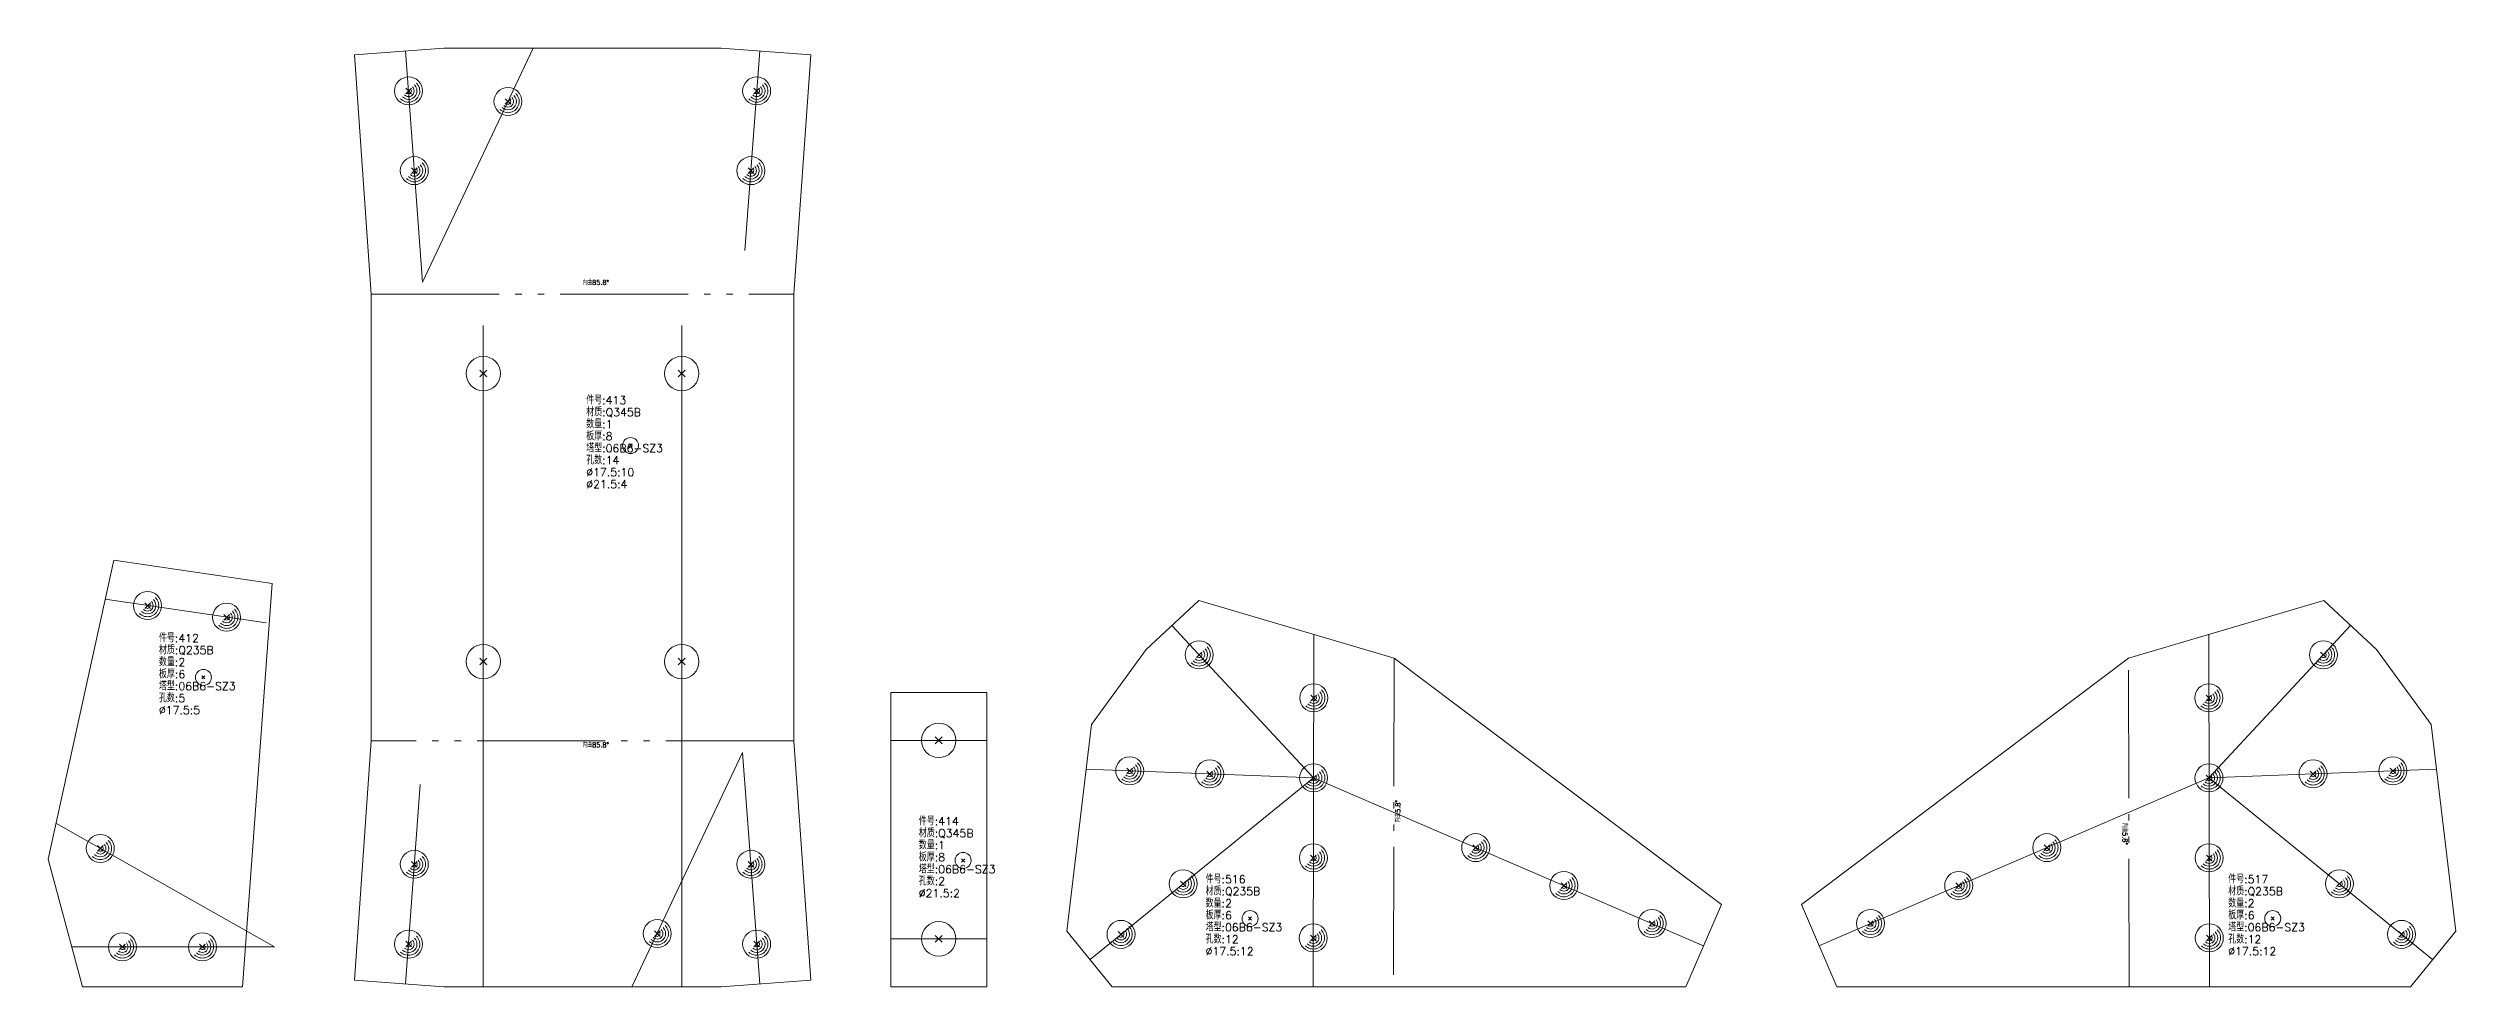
# Model space of a CAD drawing. Extents: x 0 to 24836, y -11 to 587.
# Drawn here: x 4755 to 6259, y 0 to 587 of the extents above; entities that cross this region are included whole.
import ezdxf
from ezdxf.enums import TextEntityAlignment as Align

# ---------------------------------------------------------------- set-up
doc = ezdxf.new("R2010")
doc.units = 0
doc.header["$LTSCALE"] = 20
doc.header["$MEASUREMENT"] = 0
doc.linetypes.add('制弯线', pattern=[5.9, 4, -0.5, 0.2, -0.5, 0.2, -0.5])
for name, color, linetype, lineweight in [('1', 7, 'CONTINUOUS', 25), ('2', 7, 'CONTINUOUS', 25), ('5', 7, 'CONTINUOUS', 25)]:
    doc.layers.add(name, color=color, linetype=linetype, lineweight=lineweight)
doc.styles.get("Standard").update_dxf_attribs({"font": 'simplex', "width": 0.7, "bigfont": 'gbhzfs.shx'})

# ---------------------------------------------------------------- blocks, each defined once
blk = doc.blocks.new('板孔17.5')
at = {"layer": '5', "color": 7, "linetype": 'Continuous', "lineweight": 13}
for p, q in [((-0.2, -0.2), (0.2, 0.2)), ((-0.2, 0.2), (0.2, -0.2))]:
    blk.add_line(p, q, dxfattribs=at)
blk.add_circle((0, 0), 1, dxfattribs=at)
for radius in [0.8, 0.6, 0.4, 0.2]:
    blk.add_arc((0, 0), radius, 225, 45, dxfattribs=at)
blk = doc.blocks.new('板孔21.5')
at = {"layer": '5', "color": 7, "linetype": 'Continuous', "lineweight": 13}
for p, q in [((-0.2, -0.2), (0.2, 0.2)), ((-0.2, 0.2), (0.2, -0.2))]:
    blk.add_line(p, q, dxfattribs=at)
blk.add_circle((0, 0), 1, dxfattribs=at)

msp = doc.modelspace()

# ---------------------------------------------------------------- linework, layer by layer
at = {"layer": '1', "color": 7, "linetype": 'Continuous', "lineweight": 18}
for p, q in [((5002.1, 586.6), (4946.2, 582.5)), ((4946.2, 582.5), (4956.7, 432.8)), ((5175.4, 586.6), (5002.1, 586.6)), ((5231.3, 582.5), (5175.4, 586.6)), ((5220.8, 432.8), (5231.3, 582.5)), ((4956.7, 432.8), (4956.7, 153.8)), ((5220.8, 153.8), (5220.8, 432.8)), ((4795.8, 266.7), (4754.8, 79.7)), ((4894.7, 252.1), (4795.8, 266.7)), ((4876.2, 0), (4894.7, 252.1)), ((5473.9, 241.4), (5440.9, 210.8)), ((5595.8, 205.5), (5473.9, 241.4)), ((6176.7, 241.4), (6054.7, 205.5)), ((6209.6, 210.8), (6176.7, 241.4)), ((5440.9, 210.8), (5406.7, 164)), ((6243.8, 164), (6209.6, 210.8)), ((5800.3, 51.4), (5595.8, 205.5)), ((6054.7, 205.5), (5850.3, 51.4)), ((5281.3, 184), (5281.3, 0)), ((5341.3, 184), (5281.3, 184)), ((5341.3, 0), (5341.3, 184)), ((4956.7, 153.8), (4946.2, 4.1)), ((5231.3, 4.1), (5220.8, 153.8)), ((5406.7, 164), (5391.3, 34.9)), ((6259.2, 34.9), (6243.8, 164)), ((4754.8, 79.7), (4776.2, 0)), ((5778.1, 0), (5800.3, 51.4)), ((5850.3, 51.4), (5872.4, 0)), ((5391.3, 34.9), (5419.7, 0)), ((6230.9, 0), (6259.2, 34.9)), ((4776.2, 0), (4876.2, 0)), ((4946.2, 4.1), (5002.1, 0)), ((5002.1, 0), (5175.4, 0)), ((5175.4, 0), (5231.3, 4.1)), ((5281.3, 0), (5341.3, 0)), ((5419.7, 0), (5778.1, 0)), ((5872.4, 0), (6230.9, 0))]:
    msp.add_line(p, q, dxfattribs=at)
at = {"layer": '2', "color": 9, "linetype": 'Continuous', "lineweight": 13}
for p, q in [((4988.7, 440.3), (4978.1, 584.9)), ((4988.7, 440.3), (5057.9, 586.6)), ((5190.2, 460.2), (5199.4, 584.9)), ((5026.7, 413.3), (5026.7, 0)), ((5150.7, 413.3), (5150.7, 0)), ((4891.1, 227.4), (4790.4, 242.3)), ((5545.5, 130.6), (5457, 225.8)), ((6105, 130.6), (6193.5, 225.8)), ((5545.7, 220.3), (5545.3, 0)), ((6104.9, 220.3), (6105.3, 0)), ((5341.3, 154), (5281.3, 154)), ((5188.7, 146.4), (5119.6, 0)), ((5188.7, 146.4), (5199.4, 1.8)), ((5545.5, 130.6), (5403.4, 136.1)), ((6105, 130.6), (6247.2, 136.1)), ((4987.3, 126.4), (4978.1, 1.8)), ((5545.5, 130.6), (5405.8, 17.1)), ((5545.5, 130.7), (5789.2, 25.7)), ((6105, 130.7), (5861.3, 25.7)), ((6105, 130.6), (6244.7, 17.1)), ((4896.2, 25), (4759.7, 102.2)), ((4896.2, 25), (4769.5, 25)), ((5341.3, 30), (5281.3, 30))]:
    msp.add_line(p, q, dxfattribs=at)
at = {"layer": '2', "color": 190, "linetype": '制弯线', "lineweight": 13}
for p, q in [((4956.7, 432.8), (5220.8, 432.8)), ((5595.8, 205.5), (5595.4, 0)), ((6055.1, 0), (6054.7, 205.5)), ((5220.8, 153.8), (4956.7, 153.8))]:
    msp.add_line(p, q, dxfattribs=at)
at = {"layer": '2', "color": 7, "linetype": 'Continuous', "lineweight": 13}
for p, q in [((5119.7, 339.3), (5117.7, 337.3)), ((5117.7, 339.3), (5119.7, 337.3)), ((4852.8, 194.4), (4850.8, 192.4)), ((4850.8, 194.4), (4852.8, 192.4)), ((5327.5, 80), (5325.5, 78)), ((5325.5, 80), (5327.5, 78)), ((5506.8, 43.7), (5504.8, 41.7)), ((5504.8, 43.7), (5506.8, 41.7)), ((6145.8, 43.7), (6143.8, 41.7)), ((6143.8, 43.7), (6145.8, 41.7))]:
    msp.add_line(p, q, dxfattribs=at)
for centre in [(5118.7, 338.3), (4851.8, 193.4), (5326.5, 79), (5505.8, 42.7), (6144.8, 42.7)]:
    msp.add_circle(centre, 5, dxfattribs=at)

# ---------------------------------------------------------------- block references
at = {"layer": '1', "color": 7, "linetype": 'Continuous', "lineweight": 13}
for name, p, xscale, yscale, zscale in [('板孔17.5', (4980, 559.9), 8.75, 8.75, 8.75), ('板孔17.5', (5042.1, 553.3), 8.75, 8.75, 8.75), ('板孔17.5', (5197.5, 559.9), 8.75, 8.75, 8.75), ('板孔17.5', (4983.6, 510.1), 8.75, 8.75, 8.75), ('板孔17.5', (5193.9, 510.1), 8.75, 8.75, 8.75), ('板孔21.5', (5026.7, 383.3), 10.75, 10.75, 10.75), ('板孔21.5', (5150.7, 383.3), 10.75, 10.75, 10.75), ('板孔17.5', (4816.9, 238.3), 8.75, 8.75, 8.75), ('板孔17.5', (4866.3, 231), 8.75, 8.75, 8.75), ('板孔21.5', (5026.7, 203.3), 10.75, 10.75, 10.75), ('板孔21.5', (5150.7, 203.3), 10.75, 10.75, 10.75), ('板孔17.5', (5474, 207.5), 8.75, 8.75, 8.75), ('板孔17.5', (6176.5, 207.5), 8.75, 8.75, 8.75), ('板孔17.5', (5545.6, 180.6), 8.75, 8.75, 8.75), ('板孔17.5', (6104.9, 180.6), 8.75, 8.75, 8.75), ('板孔21.5', (5311.3, 154), 10.75, 10.75, 10.75), ('板孔17.5', (5430.6, 135), 8.75, 8.75, 8.75), ('板孔17.5', (5480.6, 133.1), 8.75, 8.75, 8.75), ('板孔17.5', (5545.5, 130.6), 8.75, 8.75, 8.75), ('板孔17.5', (6105, 130.6), 8.75, 8.75, 8.75), ('板孔17.5', (6170, 133.1), 8.75, 8.75, 8.75), ('板孔17.5', (6219.9, 135), 8.75, 8.75, 8.75), ('板孔17.5', (4787.4, 86.5), 8.75, 8.75, 8.75), ('板孔17.5', (5646.8, 87), 8.75, 8.75, 8.75), ('板孔17.5', (6003.7, 87), 8.75, 8.75, 8.75), ('板孔17.5', (4983.6, 76.6), 8.75, 8.75, 8.75), ('板孔17.5', (5193.9, 76.6), 8.75, 8.75, 8.75), ('板孔17.5', (5545.4, 80.6), 8.75, 8.75, 8.75), ('板孔17.5', (6105.1, 80.6), 8.75, 8.75, 8.75), ('板孔17.5', (5464, 64.4), 8.75, 8.75, 8.75), ('板孔17.5', (5701.9, 63.3), 8.75, 8.75, 8.75), ('板孔17.5', (5948.6, 63.3), 8.75, 8.75, 8.75), ('板孔17.5', (6186.5, 64.4), 8.75, 8.75, 8.75), ('板孔17.5', (5757, 39.6), 8.75, 8.75, 8.75), ('板孔17.5', (5893.5, 39.6), 8.75, 8.75, 8.75), ('板孔17.5', (4801.2, 25), 8.75, 8.75, 8.75), ('板孔17.5', (4851.2, 25), 8.75, 8.75, 8.75), ('板孔17.5', (4980, 26.7), 8.75, 8.75, 8.75), ('板孔17.5', (5135.4, 33.3), 8.75, 8.75, 8.75), ('板孔17.5', (5197.5, 26.7), 8.75, 8.75, 8.75), ('板孔21.5', (5311.3, 30), 10.75, 10.75, 10.75), ('板孔17.5', (5425.2, 32.8), 8.75, 8.75, 8.75), ('板孔17.5', (5545.3, 30.6), 8.75, 8.75, 8.75), ('板孔17.5', (6105.2, 30.6), 8.75, 8.75, 8.75), ('板孔17.5', (6225.3, 32.8), 8.75, 8.75, 8.75)]:
    msp.add_blockref(name, p, dxfattribs=dict(at, xscale=xscale, yscale=yscale, zscale=zscale))

# ---------------------------------------------------------------- texts
at = {"layer": '2', "color": 7, "linetype": 'Continuous', "lineweight": 13}
for s, height, p in [('内曲85.8%%d', 3, (5088.7, 437.8)), ('件号:413', 5, (5091, 362.6)), ('材质:Q345B', 5, (5091, 355.1)), ('数量:1', 5, (5091, 347.6)), ('板厚:8', 5, (5091, 340.1)), ('塔型:06B6-SZ3', 5, (5091, 332.6)), ('孔数:14', 5, (5091, 325.1)), ('%%c17.5:10', 5, (5091, 317.6)), ('%%c21.5:4', 5, (5091, 310.1)), ('件号:412', 5, (4824, 213.9)), ('材质:Q235B', 5, (4824, 206.4)), ('板厚:6', 5, (4824, 191.4)), ('数量:2', 5, (4824, 198.9)), ('塔型:06B6-SZ3', 5, (4824, 183.9)), ('孔数:5', 5, (4824, 176.4)), ('%%c17.5:5', 5, (4824, 168.9)), ('内曲85.8%%d', 3, (5088.7, 148.8)), ('件号:414', 5, (5298.8, 99.5)), ('材质:Q345B', 5, (5298.8, 92)), ('数量:1', 5, (5298.8, 84.5)), ('板厚:8', 5, (5298.8, 77)), ('塔型:06B6-SZ3', 5, (5298.8, 69.5)), ('孔数:2', 5, (5298.8, 62)), ('%%c21.5:2', 5, (5298.8, 54.5)), ('件号:516', 5, (5478, 63.2)), ('材质:Q235B', 5, (5478, 55.7)), ('件号:517', 5, (6117, 63.2)), ('材质:Q235B', 5, (6117, 55.7)), ('板厚:6', 5, (5478, 40.7)), ('数量:2', 5, (5478, 48.2)), ('数量:2', 5, (6117, 48.2)), ('板厚:6', 5, (6117, 40.7)), ('孔数:12', 5, (5478, 25.7)), ('塔型:06B6-SZ3', 5, (5478, 33.2)), ('塔型:06B6-SZ3', 5, (6117, 33.2)), ('孔数:12', 5, (6117, 25.7)), ('%%c17.5:12', 5, (5478, 18.2)), ('%%c17.5:12', 5, (6117, 18.2))]:
    msp.add_text(s, height=height, dxfattribs=at).set_placement(p, align=Align.BOTTOM_LEFT)
for rotation, p in [(90, (5600.6, 102.7)), (271, (6049.9, 102.7))]:
    msp.add_text('内曲5.8%%d', height=3, rotation=rotation, dxfattribs=at).set_placement(p, align=Align.BOTTOM_LEFT)

doc.saveas('drawing.dxf')
